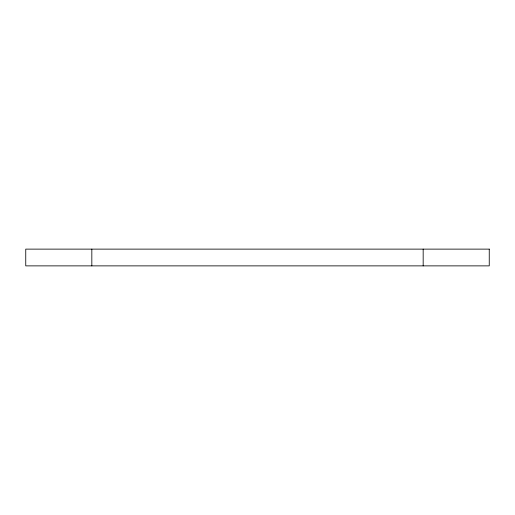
<?xml version="1.0" encoding="UTF-8"?>
<svg xmlns="http://www.w3.org/2000/svg" width="515" height="515" viewBox="0 0 515 515"><rect width="100%" height="100%" fill="white"/><g stroke="black" fill="none" stroke-linecap="round" stroke-linejoin="round"><path stroke-width="0.77" d="M423.169 249.125L423.169 265.875M91.831 249.125L91.831 265.875M489.25 249.125L25.75 249.125L25.75 265.875L489.25 265.875L489.25 249.125"/></g></svg>
